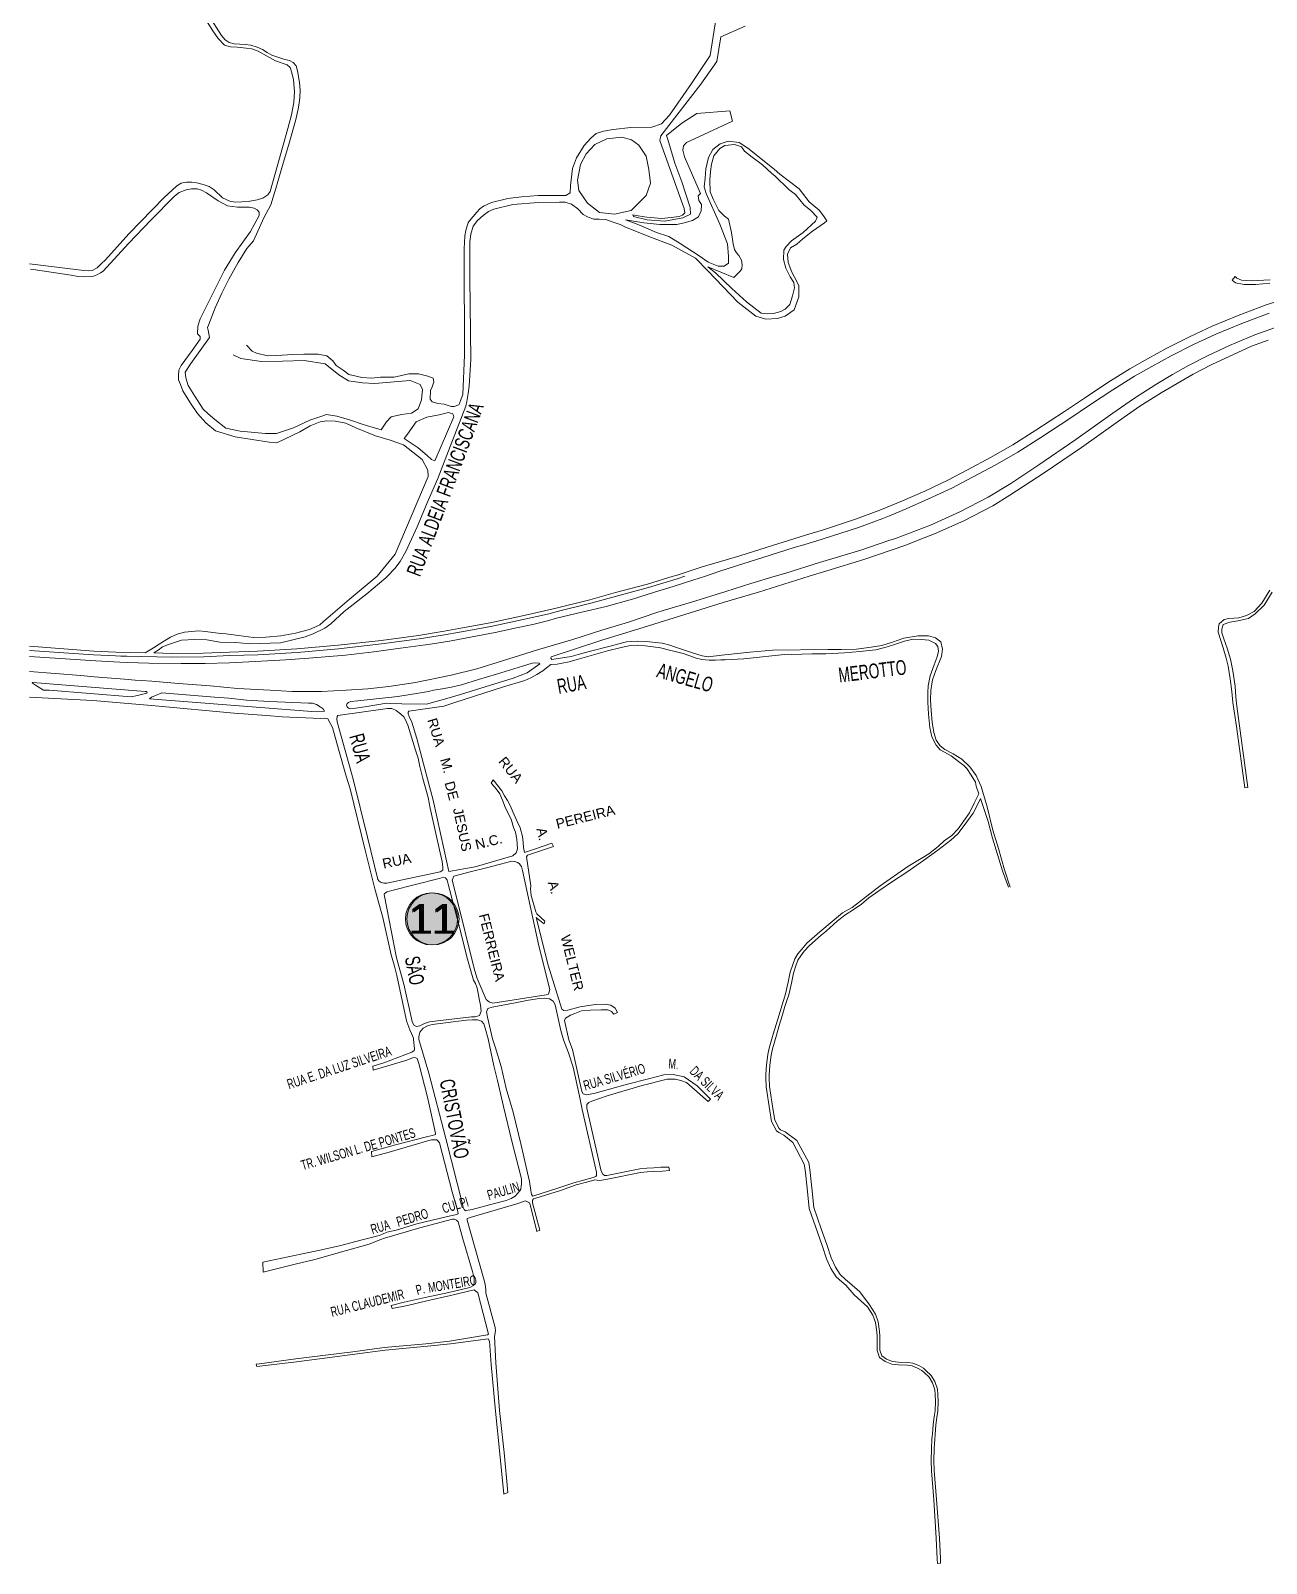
# Model space of a CAD drawing. Header units: millimetres. Extents: x 617885 to 663705, y 7172943 to 7234736.
# Drawn here: x 653001 to 654254, y 7183800 to 7185353 of the extents above; entities that cross this region are included whole.
import ezdxf
from ezdxf.enums import TextEntityAlignment as Align

# ---------------------------------------------------------------- set-up
doc = ezdxf.new("R2010")
doc.units = ezdxf.units.MM
doc.layers.add('Equipamentos Públicos', color=171, linetype='Continuous')
doc.layers.add('TOP_VIAS 10.000', color=7, linetype='Continuous', lineweight=9)
doc.layers.add('VIAS', color=7, linetype='Continuous', lineweight=5)
doc.styles.add('LDUP', font='LDUP.SHX')
doc.styles.get("Standard").update_dxf_attribs({"font": 'arial.ttf'})

msp = doc.modelspace()

# ---------------------------------------------------------------- hatches: boundary and pattern name
at = {"layer": 'Equipamentos Públicos', "true_color": 0xffff99}
h = msp.add_hatch(color=51, dxfattribs=at)
edge = h.paths.add_edge_path()
edge.add_arc((653407.4, 7184452.7), 26.4, 0, 360)
h = msp.add_hatch(color=51, dxfattribs=at)
edge = h.paths.add_edge_path()
edge.add_arc((653408.9, 7184452.7), 26.4, 0, 360)

# ---------------------------------------------------------------- linework, layer by layer
at = {"layer": 'Equipamentos Públicos', "color": 7, "lineweight": 5}
for centre in [(653407.4, 7184452.7), (653408.9, 7184452.7)]:
    msp.add_circle(centre, 26.4, dxfattribs=at)
at = {"layer": 'VIAS', "color": 253}
for points in [[(653435.2, 7184973.7), (653435.7, 7184975.1), (653437.3, 7184979.7), (653439.1, 7184984.2), (653440.7, 7185024.1), (653440.4, 7185127.1), (653440.4, 7185132.2), (653441, 7185138.3), (653441.2, 7185144.8), (653442.2, 7185150.5), (653443.5, 7185155.1), (653444.6, 7185158), (653445.6, 7185159.9), (653446, 7185160.1), (653453.4, 7185169.1), (653456.5, 7185172.2), (653460.1, 7185174.9), (653468.1, 7185178.8), (653484.8, 7185182.7), (653498.7, 7185184.6), (653515.4, 7185185.8), (653530.4, 7185185.8), (653538.3, 7185185.9), (653543.5, 7185186), (653547.8, 7185188.4), (653548.3, 7185196.1), (653550.3, 7185213.3), (653554.4, 7185224.1), (653562.1, 7185236.4), (653568.9, 7185243.9), (653574.4, 7185248.6), (653581.6, 7185251.1), (653591.6, 7185252.8), (653609.4, 7185254.8), (653630.7, 7185255.1), (653640.6, 7185258.6), (653648.5, 7185267.2), (653670.9, 7185299.3), (653689.9, 7185327.6), (653697, 7185372.5)], [(653183.6, 7185364.9), (653194.4, 7185347.9), (653198.2, 7185343.6), (653202.3, 7185340.8), (653207.3, 7185339.5), (653213.1, 7185339.1), (653218.4, 7185338.7), (653224.3, 7185338.2), (653230.8, 7185336.3), (653236.2, 7185333.8), (653240.9, 7185330.9), (653245.7, 7185328.2), (653258.7, 7185323.7), (653263.4, 7185322.5), (653267.2, 7185320.5), (653270.3, 7185317.2), (653271.7, 7185312.1), (653273.6, 7185300.3), (653274.2, 7185292.6), (653274, 7185284.7), (653273.3, 7185279.7), (653272.1, 7185273.3), (653269.5, 7185261.4), (653263, 7185239), (653256.4, 7185216.3), (653250.8, 7185197.7), (653250.6, 7185196.2), (653244.6, 7185176.5), (653237.5, 7185163.3), (653226.9, 7185139.9), (653222.6, 7185134.7), (653220.1, 7185132.2), (653211.3, 7185118), (653201.8, 7185101), (653194.9, 7185087), (653188.2, 7185072.1), (653181.5, 7185054.5), (653180.5, 7185051.9), (653181.1, 7185049.5), (653182.4, 7185041.8), (653163.4, 7185015.7), (653157.8, 7185006.9), (653158.3, 7185001), (653160.6, 7184993.4), (653167.5, 7184982.6), (653176.1, 7184969.4), (653180.9, 7184964.5), (653187.7, 7184959), (653198.9, 7184950.2), (653213.5, 7184947), (653239, 7184944.6), (653250.4, 7184944.8), (653267.4, 7184950.4), (653284, 7184958), (653294.1, 7184961.7), (653301, 7184963.9), (653311.5, 7184962.3), (653324.2, 7184958.6), (653338.1, 7184953.8), (653353.9, 7184949.1), (653356.3, 7184948.2), (653361.8, 7184956.4), (653366.6, 7184961.4), (653377.1, 7184964), (653387, 7184965.3), (653393.8, 7184969.6), (653397.4, 7184978.7), (653398.2, 7184989.2), (653395.9, 7184994.3), (653385.7, 7184998.4), (653373.7, 7184997.4), (653349.9, 7184995.3), (653337.6, 7184996.1), (653323.1, 7184998.1), (653313.4, 7185004), (653299.5, 7185015.2), (653278.2, 7185018.7), (653256.3, 7185017.9), (653235.1, 7185017.7), (653214.2, 7185020.7), (653206.5, 7185024.5)], [(653537, 7185179), (653542.8, 7185179), (653549.3, 7185177.2), (653555.6, 7185172.3), (653561.1, 7185166.6), (653566.3, 7185163.9), (653571.9, 7185161.7), (653577.5, 7185161.7), (653584.2, 7185161.4), (653589.4, 7185159.6), (653598.7, 7185156.5), (653603.5, 7185154.1), (653627.8, 7185144.2), (653651.1, 7185135.4), (653675.1, 7185122.2), (653687.7, 7185109), (653718, 7185077.9), (653736.1, 7185063.7), (653746.3, 7185060.4), (653758, 7185061.2), (653765.9, 7185063.7), (653775.1, 7185070), (653779.6, 7185083), (653779.6, 7185094.2), (653777.4, 7185099.5), (653772.6, 7185108.1), (653768.9, 7185118), (653768.4, 7185126.5), (653771.2, 7185132.9), (653777.8, 7185136.4), (653783.7, 7185142), (653793.6, 7185149.8), (653805.8, 7185158.3), (653808, 7185160.2), (653804.7, 7185165.1), (653800.4, 7185171), (653790.2, 7185179.5), (653780, 7185192.5), (653760.3, 7185207.3), (653754.6, 7185212.6), (653728, 7185233.9), (653719.3, 7185239.6), (653708.2, 7185240.9), (653700.1, 7185238.2), (653692.6, 7185232.5), (653688.3, 7185224.4), (653685.6, 7185212.7), (653684.7, 7185203.5), (653683.7, 7185194.6), (653685.8, 7185188), (653699.6, 7185156.7), (653707.3, 7185137), (653708.6, 7185124), (653708.6, 7185117.4), (653704, 7185114.3), (653697.9, 7185114.3), (653687.8, 7185118.2), (653678.7, 7185124.7), (653659.5, 7185137.2), (653648.1, 7185144.2), (653635.5, 7185148.4), (653617.4, 7185156.2), (653604.1, 7185161.2), (653622.5, 7185158), (653639, 7185156.4), (653654.9, 7185156.4), (653656, 7185156.4), (653663.5, 7185158), (653671.9, 7185160.6), (653678, 7185164.2), (653680.7, 7185170.2), (653681.1, 7185176.7), (653678.4, 7185180.7), (653677.8, 7185185.5), (653679.9, 7185188), (653663.8, 7185224.9), (653662, 7185231.8), (653662.9, 7185236.3), (653665.7, 7185239.7), (653674, 7185243.2), (653712.5, 7185261.3), (653709.9, 7185271.5), (653676.3, 7185269.1), (653661.3, 7185259.1), (653645.6, 7185246.7), (653646.7, 7185243.6), (653648, 7185239.1), (653654.2, 7185218.5), (653661.1, 7185199.6), (653669.6, 7185173.8), (653669.9, 7185166.9), (653662.2, 7185163.3), (653643.8, 7185159.7), (653626.1, 7185161.1), (653612, 7185164.5), (653611.3, 7185166.2), (653616.9, 7185165.1), (653625.6, 7185163.9), (653640.4, 7185162.5), (653650.4, 7185163.4), (653658.3, 7185164.7), (653661.7, 7185166), (653664.3, 7185168.4), (653663.4, 7185172.6), (653660.9, 7185180.2), (653640.7, 7185235.7), (653638.9, 7185241.6), (653639.8, 7185246.3), (653680.5, 7185298.7), (653696.6, 7185321.7), (653700.8, 7185346.8), (653725.3, 7185357.6)], [(653555.4, 7185201.5), (653558.4, 7185217.1), (653564.2, 7185228.1), (653572.8, 7185237.6), (653585.2, 7185243.4), (653600.3, 7185244.8), (653610.1, 7185242.4), (653617.7, 7185236.8), (653625.1, 7185225.7), (653627.7, 7185212.1), (653629.3, 7185198.3), (653624.9, 7185186), (653609.7, 7185170.8), (653593, 7185166.8), (653577.8, 7185168.6), (653565.6, 7185178), (653556.6, 7185190.8), (653555.4, 7185201.5)], [(653001, 7185111.2), (653003.5, 7185110.8), (653042.3, 7185105.1), (653049.2, 7185103.9), (653055.7, 7185103.5), (653062.5, 7185103.6), (653064.9, 7185104.1), (653068, 7185105.5), (653071.9, 7185107.5), (653074.5, 7185109.3), (653100.3, 7185137.3), (653122.8, 7185161), (653146.9, 7185185.1), (653151.7, 7185189), (653158.7, 7185191.7), (653164.2, 7185192.7), (653169.7, 7185192.5), (653174.4, 7185191.3), (653179.4, 7185188.5), (653191.2, 7185180.3), (653200.6, 7185175.4), (653210.6, 7185173.9), (653217.8, 7185174), (653222.6, 7185173.9), (653227.8, 7185173.1), (653230.7, 7185171.3), (653232.7, 7185168.9), (653232.7, 7185165.7), (653223.8, 7185149.4), (653208.5, 7185127.7), (653197.5, 7185110.1), (653172.9, 7185060.8), (653170.4, 7185053.3), (653170.3, 7185045.8), (653173, 7185043.1), (653173, 7185040.4), (653164.8, 7185028.7), (653153.8, 7185013.5), (653151.4, 7185008.9), (653150.9, 7185003.9), (653151, 7184999), (653153, 7184994.4), (653155.4, 7184988), (653163.1, 7184975.5), (653170.2, 7184964.9), (653178.5, 7184955.5), (653188.4, 7184947.2), (653208.3, 7184941.4), (653242.9, 7184935.9), (653250.7, 7184935.1), (653273.9, 7184946.2), (653284.4, 7184952.4), (653294.7, 7184956.3), (653301.2, 7184957.6), (653309.8, 7184957.3), (653320.4, 7184955), (653330.6, 7184950.4), (653350.5, 7184942.3), (653365.6, 7184938), (653379.1, 7184933.2), (653397.8, 7184918.2), (653403.7, 7184907.4), (653404.1, 7184901.1), (653370.4, 7184822.3), (653352.3, 7184800), (653324.1, 7184776.3), (653297.9, 7184754.1), (653294.2, 7184750.9), (653289.2, 7184748.5), (653283.7, 7184746.1), (653269.7, 7184742.4), (653254.5, 7184739.7), (653239.4, 7184738.2), (653226.9, 7184737.8), (653211.6, 7184740.1), (653199, 7184741.5), (653193.7, 7184742), (653185.7, 7184743.1), (653178.3, 7184744), (653171.3, 7184744.5), (653164.6, 7184744), (653157.1, 7184743.3), (653149.5, 7184741.2), (653142.7, 7184738.3), (653136.6, 7184734.5), (653131.5, 7184731.1), (653125.5, 7184727.6), (653122.1, 7184725.4), (653117.2, 7184722.3), (653087.3, 7184722.9), (653065.2, 7184724.1), (653000, 7184729)], [(653356.3, 7184735), (653312.7, 7184730.1), (653270.9, 7184726.5), (653231, 7184724.1), (653202.8, 7184723.2), (653176.1, 7184721.9), (653144.3, 7184721.8), (653126.1, 7184722.2), (653130.4, 7184725.1), (653134.6, 7184728.3), (653140.9, 7184730.7), (653153.9, 7184735.3), (653167.1, 7184736), (653179.5, 7184735.7), (653192.7, 7184733.3), (653209.1, 7184732.9), (653223.1, 7184731.4), (653254.2, 7184732.6), (653279.3, 7184738.5), (653287.6, 7184741.7), (653299.2, 7184747.5), (653305.4, 7184751.8), (653319, 7184764.3), (653341.8, 7184782), (653361.2, 7184798.3), (653362.8, 7184800), (653370.1, 7184807.8), (653375.7, 7184814.9), (653381.3, 7184825), (653392.9, 7184850), (653404, 7184876.8), (653413.7, 7184899.2), (653426.2, 7184931.5), (653442.2, 7184972.3), (653443.3, 7184977.1), (653444.7, 7184985.3), (653445.6, 7184992.6), (653447.1, 7185020.1), (653446.1, 7185102), (653446.1, 7185128), (653446.4, 7185139.1), (653447.3, 7185146.5), (653449.6, 7185154.6), (653453.9, 7185160.4), (653459.6, 7185165.6), (653465.1, 7185169.5), (653470.6, 7185172.1), (653489.8, 7185176.6), (653515.8, 7185178.8), (653537, 7185179)], [(654257.5, 7185100.5), (654238.7, 7185099.2), (654228.4, 7185099.9), (654223.7, 7185102.1), (654222.1, 7185103.6), (654218.8, 7185099.9), (654222.2, 7185097.3), (654231.1, 7185095.7), (654243.1, 7185095.5), (654257.3, 7185096.9)], [(654272, 7185080.7), (654253.4, 7185074.9), (654225.2, 7185064.3), (654198.7, 7185053.3), (654175.8, 7185042.6), (654152.7, 7185031.2), (654133, 7185020.2), (654115.2, 7185010.1), (654092.8, 7184996.2), (654069.2, 7184980.5), (654049.1, 7184967), (654019.9, 7184947.9), (653996.7, 7184933.3), (653974.1, 7184920.2), (653951.4, 7184908.1), (653930.7, 7184897.3), (653907.5, 7184886.3), (653884.8, 7184876.5), (653861.9, 7184866.9), (653837.1, 7184857.7), (653805.9, 7184847.5), (653786.5, 7184841.6), (653753, 7184831.2), (653720, 7184820.7), (653680.8, 7184809.1), (653655.3, 7184800.9), (653652.3, 7184800), (653626.5, 7184792), (653593.9, 7184783.4), (653567.9, 7184776.2), (653533.9, 7184767.7), (653502.7, 7184760.5), (653466.7, 7184752.7), (653435.1, 7184747), (653420.1, 7184744.2), (653394.3, 7184740.1), (653356.3, 7184735)], [(653220, 7185034), (653225.7, 7185028.2), (653230.1, 7185025.9), (653241.3, 7185023.4), (653250.6, 7185023.7), (653266.9, 7185024.6), (653278, 7185025.1), (653292.5, 7185025.2), (653301.2, 7185023.3), (653307.3, 7185018.2), (653310.9, 7185013.5), (653318, 7185008.7), (653323.6, 7185004.6), (653331.1, 7185002.7), (653336.8, 7185001.3), (653346.6, 7185000.6), (653355.6, 7185001.9), (653369.7, 7185001.9), (653384.5, 7185005.1), (653394.3, 7185005.1), (653403.6, 7185002.6), (653409.1, 7185000.8), (653409.8, 7184997.1), (653407.9, 7184992.1), (653406.3, 7184988.3), (653405.9, 7184979.4), (653407.9, 7184976.8), (653413.7, 7184975), (653420.2, 7184974.3), (653424.3, 7184972.9), (653427.5, 7184972.1), (653430.4, 7184971.9), (653435.2, 7184973.7), (653435.7, 7184975.1)], [(653410.9, 7184916.8), (653407.4, 7184918.3), (653403, 7184922.2), (653393.8, 7184930.1), (653379.7, 7184939.5), (653383.2, 7184944.1), (653391.9, 7184956.4), (653402.7, 7184961.1), (653415, 7184963.4), (653424.7, 7184965.9), (653426.8, 7184965.3), (653428.8, 7184964.9), (653429.6, 7184963), (653430, 7184961.4), (653410.9, 7184916.8)], [(653461.5, 7184083.9), (653460.5, 7184087.6), (653443.4, 7184147.4), (653443.6, 7184149), (653446.5, 7184150.1), (653493.9, 7184164), (653502.6, 7184166.9), (653506.7, 7184165.1), (653507.5, 7184162.8), (653510.2, 7184152.6), (653514.2, 7184136.1), (653517.1, 7184137.2), (653509.9, 7184165), (653509.8, 7184167.8), (653510.8, 7184169.2), (653513.2, 7184169.8), (653538.1, 7184177.6), (653553.9, 7184183.3), (653567.3, 7184186.7), (653573, 7184188.3), (653575.4, 7184188.1), (653577.9, 7184187.7), (653584.1, 7184188.6), (653585.8, 7184189.1), (653619.1, 7184195.8), (653626, 7184196.4), (653632.7, 7184196.6), (653641.7, 7184197), (653648.7, 7184197.9), (653647.8, 7184201.3), (653640, 7184201), (653632.7, 7184200.4), (653625.8, 7184200.2), (653618.5, 7184199.5), (653585, 7184192.8), (653582.9, 7184192.8), (653581.2, 7184194), (653579.5, 7184197.1), (653564.9, 7184260.9), (653564.9, 7184264.6), (653566.9, 7184266.7), (653569.9, 7184268.1), (653585.6, 7184273.5), (653620.9, 7184284), (653646.1, 7184290.2), (653654.4, 7184290.2), (653660, 7184289.1), (653665.8, 7184287), (653687.7, 7184267.7), (653690.2, 7184270), (653676.6, 7184283.5), (653663.6, 7184292.7), (653652.3, 7184295.1), (653642.8, 7184294.8), (653627.3, 7184290.7), (653606.2, 7184285.1), (653573.3, 7184276.1), (653565, 7184274.6), (653561, 7184275.3), (653559.8, 7184277.9), (653550.4, 7184320.4), (653546.5, 7184330.3), (653542.2, 7184349.9), (653543.3, 7184352.1), (653548.4, 7184355.1), (653552.6, 7184357), (653559.3, 7184359.4), (653568.4, 7184360.1), (653579.2, 7184360.7), (653586.1, 7184360.7), (653589.9, 7184358.9), (653592.3, 7184356.1), (653596, 7184357.8), (653593.7, 7184362.4), (653589.2, 7184365.3), (653583.3, 7184366.3), (653573.3, 7184365.9), (653558.1, 7184363.6), (653545.7, 7184360.2), (653541.6, 7184360), (653539.4, 7184361.3), (653525.6, 7184405.8), (653513.5, 7184454.1), (653514.6, 7184453.3), (653521.5, 7184447.7), (653522.4, 7184450.3), (653514.2, 7184457.9), (653513.1, 7184459.8), (653508.5, 7184476.6), (653507.9, 7184483.2), (653508, 7184486.4), (653503.6, 7184515.6), (653504.7, 7184517.2), (653531.2, 7184526.1), (653529.2, 7184529.5), (653512.9, 7184523.6), (653501.6, 7184520.1), (653500.8, 7184525.1), (653500.2, 7184530.3), (653499.5, 7184536.3), (653497.4, 7184545), (653494.2, 7184551.3), (653489.8, 7184561.4), (653487.4, 7184567.1), (653484.5, 7184572.6), (653481.5, 7184577.3), (653478.8, 7184582.6), (653470, 7184593.5), (653467.9, 7184590.3), (653468.4, 7184589.6), (653473.1, 7184584.5), (653476.6, 7184579.6), (653479.3, 7184573.1), (653482, 7184566), (653485.2, 7184559.4), (653488, 7184553.7), (653490.5, 7184545.5), (653492.5, 7184540.7), (653493.8, 7184533.5), (653494.3, 7184528.8), (653494.4, 7184523.9), (653493.2, 7184519.7), (653489.9, 7184516.8), (653451.6, 7184505.6), (653424.8, 7184500.9), (653420.2, 7184522.5), (653409, 7184573.2), (653399.4, 7184610), (653392.4, 7184635.7), (653387.5, 7184652), (653384.8, 7184657.9), (653383.7, 7184660.4), (653383.6, 7184662.2), (653384.4, 7184663.1), (653419.8, 7184668.3), (653431, 7184671.9), (653479.5, 7184687.5), (653501.9, 7184694.4), (653508, 7184697.2), (653514.2, 7184700.3), (653520.3, 7184704.1), (653523.8, 7184707), (653528.2, 7184710.5), (653534.6, 7184711), (653539.7, 7184711.8), (653546.9, 7184713.4), (653555.2, 7184715.5), (653566.8, 7184719.1), (653585.9, 7184724.3), (653599.8, 7184727.8), (653609.1, 7184729.7), (653616.3, 7184730.2), (653623.9, 7184729.5), (653632.1, 7184728.5), (653639.4, 7184727.5), (653648.8, 7184725.2), (653655.7, 7184723.3), (653662.6, 7184721.6), (653669.3, 7184719.4), (653675.6, 7184717), (653681.5, 7184715.5), (653688.7, 7184714.9), (653695.3, 7184714.9), (653700.6, 7184715.2), (653705.1, 7184715.2), (653723.9, 7184716.4), (653768.4, 7184721.1), (653772.4, 7184720.8), (653793.3, 7184721.2), (653807.2, 7184721.4), (653826, 7184722.5), (653841.7, 7184723.7), (653857.7, 7184725.4), (653869.4, 7184728.5), (653877.8, 7184731.3), (653887, 7184734.1), (653895.6, 7184736.2), (653904.2, 7184736), (653911.5, 7184735.3), (653918.3, 7184731.8), (653920.5, 7184728.7), (653921.2, 7184724.1), (653919.9, 7184718.2), (653917, 7184710.3), (653912.9, 7184699.2), (653910.7, 7184688.8), (653910.5, 7184682.2), (653910.6, 7184672.5), (653911.3, 7184660.2), (653912.5, 7184646.6), (653914.7, 7184637.3), (653919, 7184628.8), (653923.1, 7184624.1), (653927.5, 7184621.6), (653934, 7184618), (653941.5, 7184612.2), (653946.9, 7184608.1), (653950, 7184605.1), (653954.5, 7184598.5), (653958.7, 7184591.2), (653959.6, 7184587.2), (653962.2, 7184579.6), (653957.6, 7184570), (653952.7, 7184560.2), (653941.3, 7184543.9), (653934.9, 7184537.1), (653927.2, 7184531.7), (653920.8, 7184526.1), (653911.4, 7184518.7), (653905.3, 7184514.8), (653890.3, 7184505.8), (653862.1, 7184486.1), (653833.7, 7184464.4), (653824, 7184458.9), (653801.1, 7184439.6), (653787.9, 7184428.3), (653782.6, 7184422.1), (653778.8, 7184417.3), (653775.7, 7184412.4), (653773.5, 7184406.5), (653770.9, 7184398.6), (653768.8, 7184388.5), (653766.1, 7184376.8), (653764.4, 7184371.1), (653762.4, 7184364.8), (653759.7, 7184355.6), (653756.6, 7184345.8), (653753.6, 7184336), (653749.6, 7184321.7), (653748.4, 7184315.2), (653746.8, 7184304.9), (653746.2, 7184294.6), (653746.3, 7184291.7), (653746.7, 7184282.5), (653750.3, 7184258.2), (653752.1, 7184247.5), (653757, 7184237.9), (653759.5, 7184236.1), (653764.4, 7184233.7), (653773.7, 7184226.1), (653785.3, 7184204.2), (653786.2, 7184198.3), (653788.2, 7184179.8), (653790.3, 7184159.4), (653803.4, 7184121.8), (653807.9, 7184108.3), (653812.3, 7184098.3), (653817.5, 7184090.1), (653823.3, 7184084.9), (653827.4, 7184081.4), (653835.9, 7184071.9), (653849.4, 7184059.7), (653854.8, 7184051.1), (653857.4, 7184043.7), (653858.7, 7184034.3), (653859, 7184030), (653859.1, 7184023), (653859.1, 7184015.4), (653861.4, 7184008.2), (653867.3, 7184004.1), (653874.1, 7184001.6), (653880.6, 7184000.7), (653889.9, 7184000.6), (653894.6, 7183999.9), (653900.1, 7183997.5), (653904.4, 7183995), (653906.9, 7183993.2), (653911.7, 7183988.4), (653915.1, 7183982.7), (653917.5, 7183975.6), (653918, 7183970.6), (653918.1, 7183963.7), (653918, 7183954.3), (653916.8, 7183948), (653915.8, 7183940.3), (653915.1, 7183930.4), (653914.7, 7183925.8), (653914.2, 7183915.7), (653913.8, 7183903.9), (653914.3, 7183893.4), (653916.5, 7183864), (653919.1, 7183825.1), (653920, 7183804.3), (653920.2, 7183799.6), (653923.4, 7183799.7), (653923.3, 7183804.6), (653922.2, 7183825.1), (653919.4, 7183864.3), (653917, 7183893.6), (653916.6, 7183903.9), (653917, 7183915.6), (653917.5, 7183925.6), (653917.8, 7183930.2), (653918.5, 7183940), (653919.5, 7183947.6), (653920.7, 7183954), (653920.9, 7183963.7), (653920.7, 7183970.7), (653920.2, 7183976.2), (653917.6, 7183983.9), (653913.9, 7183990.1), (653908.6, 7183995.2), (653906, 7183997.3), (653901.4, 7184000), (653895.3, 7184002.6), (653890.1, 7184003.3), (653880.8, 7184003.5), (653874.8, 7184004.3), (653868.6, 7184006.6), (653863.7, 7184010), (653861.8, 7184015.8), (653861.8, 7184023), (653861.7, 7184030.1), (653861.5, 7184034.6), (653860.1, 7184044.3), (653857.3, 7184052.3), (653851.5, 7184061.5), (653841.4, 7184074.7), (653831.2, 7184083.9), (653827, 7184087.3), (653821.6, 7184092.2), (653816.8, 7184099.8), (653812.6, 7184109.4), (653808.2, 7184122.8), (653802.5, 7184138.7), (653794.9, 7184160.4), (653792.8, 7184180.2), (653790.8, 7184198.9), (653789.7, 7184205.7), (653777.8, 7184228.3), (653765.9, 7184236.8), (653761.3, 7184239.1), (653759.7, 7184240.2), (653755.4, 7184248.6), (653753.7, 7184258.7), (653750.1, 7184282.9), (653749.8, 7184291.8), (653749.7, 7184294.5), (653750.3, 7184304.5), (653751.8, 7184314.6), (653753, 7184320.9), (653757, 7184335), (653759.9, 7184344.8), (653763, 7184354.6), (653765.7, 7184363.8), (653767.7, 7184370.1), (653769.5, 7184375.9), (653772.2, 7184387.7), (653774.2, 7184397.7), (653776.7, 7184405.3), (653778.8, 7184410.8), (653781.6, 7184415.3), (653785.3, 7184419.9), (653790.4, 7184425.9), (653802.5, 7184436.4), (653807.3, 7184440.4), (653818.7, 7184450.6), (653826.3, 7184456.4), (653834.9, 7184462), (653843.2, 7184467.8), (653850.8, 7184474.2), (653860.7, 7184481.1), (653874.7, 7184490.6), (653889.1, 7184500.1), (653906.1, 7184511.8), (653920.7, 7184522.4), (653933.9, 7184532.5), (653940.8, 7184538.8), (653947.2, 7184547.5), (653956.3, 7184560), (653962.2, 7184571.1), (653963.8, 7184574.9), (653971.8, 7184551.3), (653976.1, 7184534.7), (653981.1, 7184517.9), (653986.3, 7184501.3), (653992.3, 7184485)], [(653003.1, 7184691.5), (653006, 7184689.7), (653011.5, 7184686.1), (653014, 7184684.7), (653019.7, 7184684.4), (653103.1, 7184677.9), (653109.4, 7184679.1), (653116.2, 7184680.9), (653119, 7184681.6), (653119.3, 7184682.4), (653118.3, 7184683.3), (653117.3, 7184683.3), (653003.2, 7184692.4), (653002.8, 7184692.2), (653002.6, 7184691.9), (653002.9, 7184691.6), (653003.1, 7184691.5)], [(653000, 7184677.6), (653064, 7184674.1), (653084, 7184672.3), (653127.4, 7184668.8), (653207.2, 7184661.3), (653240, 7184658.8), (653255.9, 7184657.4), (653295.2, 7184655.9), (653299, 7184656), (653302.4, 7184655.6), (653307.1, 7184646.8), (653313.2, 7184624.7), (653321, 7184597.5), (653325, 7184584.5), (653340.2, 7184522.4), (653350, 7184483.2), (653358, 7184454), (653366.6, 7184416.3), (653369.8, 7184404.9), (653372.1, 7184395.5), (653381.7, 7184351), (653382.4, 7184348.4), (653385.4, 7184340.4), (653387.1, 7184336.6), (653389, 7184331.8), (653389.3, 7184330.5), (653390.3, 7184321.1), (653390.3, 7184320.1), (653389.9, 7184319.2), (653387.5, 7184317.8), (653359.2, 7184306.8), (653347.8, 7184303.4), (653348.2, 7184299.5), (653381.5, 7184309.3), (653387.4, 7184311.6), (653388.9, 7184312.2), (653391.4, 7184312.1), (653392.8, 7184311.4), (653394.6, 7184306.3), (653403.3, 7184272.2), (653410.8, 7184238.5), (653410.9, 7184238.1), (653411.6, 7184235.5), (653411.3, 7184234.4), (653410.5, 7184233.8), (653409.4, 7184233.6), (653400.8, 7184231.4), (653370.8, 7184223.6), (653346.7, 7184217), (653346.8, 7184211.7), (653364.4, 7184216.4), (653404.6, 7184228.3), (653407.3, 7184228.8), (653409.6, 7184229), (653412.7, 7184228.7), (653414.2, 7184227.5), (653415.6, 7184225.8), (653428.4, 7184176.3), (653434, 7184156.2), (653434.1, 7184155.7), (653434.3, 7184153.8), (653431.5, 7184152.7), (653423.5, 7184151.3), (653392.6, 7184143.6), (653371.6, 7184137.2), (653362, 7184135.1), (653357.6, 7184133.3), (653354.5, 7184132), (653329.5, 7184125.5), (653315.5, 7184121.6), (653296, 7184117.2), (653275, 7184113), (653236.5, 7184104.8), (653236.8, 7184094.6), (653269.2, 7184102.9), (653289.1, 7184107.5), (653321.3, 7184116.6), (653344.1, 7184123.1), (653354.9, 7184127.4), (653359.7, 7184129.1), (653395.7, 7184139.6), (653428.6, 7184148.3), (653430.3, 7184148.4), (653432.6, 7184147.5), (653434.3, 7184145.7)], [(653434.3, 7184145.7), (653439, 7184128.6), (653449, 7184095.4), (653450.7, 7184088.5), (653450.7, 7184087), (653450.8, 7184083.9), (653450, 7184081.3), (653446.1, 7184079.1), (653424.9, 7184074.1), (653401, 7184069.2), (653379.7, 7184064.2), (653366.5, 7184061), (653367.6, 7184057.8), (653383, 7184061.1), (653402.5, 7184065.6), (653426.8, 7184071), (653450.5, 7184076.9), (653454.3, 7184073.7), (653465, 7184031.9), (653464, 7184031.1), (653425.7, 7184024.7), (653401.6, 7184022.2), (653359.4, 7184018.5), (653327.8, 7184014.1), (653299.9, 7184010.6), (653269.8, 7184006.9), (653233, 7184001.9), (653229.7, 7184001.6), (653230.5, 7183999), (653233.3, 7183999.3), (653270.4, 7184004), (653301.7, 7184007.9), (653329.6, 7184011.5), (653360.5, 7184015.8), (653403.4, 7184019.6), (653426.7, 7184022.1), (653464.9, 7184027.1), (653466.1, 7184024.8), (653467.9, 7184001.1), (653472.4, 7183953.9), (653476.8, 7183910.6), (653480.7, 7183869.9), (653484.8, 7183871.3), (653481.2, 7183911.9), (653476.4, 7183954.5), (653472.6, 7184002.9), (653471.1, 7184029.4), (653472.3, 7184035.4), (653472, 7184038.6), (653462.5, 7184073.6), (653462.3, 7184076.6), (653462.1, 7184080.3), (653461.5, 7184083.9)], [(653275, 7184113), (653236.5, 7184104.8)]]:
    msp.add_lwpolyline(points, dxfattribs=at)
at = {"layer": 'VIAS', "color": 253, "flags": 128}
for points in [[(653175.3, 7185369.4), (653185.6, 7185352.6), (653191.1, 7185344.8), (653197.7, 7185338.1), (653203.6, 7185336.6), (653210.4, 7185336), (653219.6, 7185335.3), (653225.2, 7185334.5), (653231.7, 7185332.2), (653240.3, 7185327.4), (653249.2, 7185322.4), (653261.2, 7185318.3), (653264.1, 7185315.7), (653265.8, 7185310.3), (653267.5, 7185303.2), (653268.6, 7185291.2), (653267.8, 7185280.2), (653265.6, 7185267.6), (653261.6, 7185253.8), (653243.7, 7185190), (653241.4, 7185186.5), (653236.5, 7185183.2), (653230.8, 7185181.6), (653221.6, 7185179.6), (653208.6, 7185179.2), (653202.9, 7185180.2), (653195.5, 7185183.5), (653187, 7185191.5), (653182.1, 7185195.1), (653176.1, 7185196.9), (653169.5, 7185198.6), (653164.6, 7185199.4), (653159.2, 7185199.5), (653153.8, 7185198.2), (653149.2, 7185195.6), (653144.6, 7185191.4), (653136.3, 7185183.8), (653100.6, 7185147.1), (653077.1, 7185120.8), (653072.6, 7185116.5), (653068.5, 7185112.6), (653063.3, 7185109.9), (653059.3, 7185109.4), (653055, 7185110), (653008.5, 7185115.7), (653000, 7185116.7)], [(653000, 7184718.6), (653067, 7184714.1), (653091.6, 7184712.9), (653099.3, 7184712.5), (653121, 7184711.8), (653153.7, 7184711.5), (653177.9, 7184711.7), (653202.5, 7184712.4), (653222.3, 7184713.1), (653247.6, 7184714.5), (653259.7, 7184715.2), (653283, 7184716.8), (653320.3, 7184720.1), (653349.1, 7184723.3), (653376, 7184727), (653406.3, 7184731.3), (653425.6, 7184734.3), (653448.5, 7184738.6), (653472, 7184743.1), (653493.4, 7184747.7), (653510.1, 7184751.2), (653526.2, 7184755.3), (653532.7, 7184757), (653561.1, 7184763.8), (653584.5, 7184769.4), (653611.2, 7184776.9), (653633.5, 7184783.9), (653652.5, 7184789.5), (653672.3, 7184796), (653685, 7184800), (653698.6, 7184804.7), (653716.7, 7184810.7), (653743.1, 7184819), (653774.9, 7184829.1), (653774.9, 7184829.1), (653784.7, 7184831.9), (653803.4, 7184837.7), (653840.2, 7184849.3), (653864.9, 7184858.5), (653871.5, 7184861.2), (653888.5, 7184868.4), (653911.3, 7184878.3), (653934.9, 7184889.4), (653955.9, 7184900.4), (653978.7, 7184912.6), (654001.6, 7184925.8), (654025.1, 7184940.5), (654054.3, 7184959.7), (654074.5, 7184973.3), (654098, 7184988.8), (654120.1, 7185002.6), (654137.7, 7185012.6), (654157.1, 7185023.4), (654179.9, 7185034.7), (654202.5, 7185045.2), (654228.6, 7185056.1), (654256.4, 7185066.5)], [(654268.8, 7185054.1), (654241.9, 7185044.5), (654216.2, 7185033.7), (654193.9, 7185023.4), (654174.8, 7185013.6), (654158.5, 7185004.3), (654141.7, 7184994.3), (654120.1, 7184980.4), (654098, 7184965.2), (654060.5, 7184938.6), (654022.9, 7184913), (653994.6, 7184894.1), (653971.5, 7184880.1), (653942.8, 7184865.2), (653913.3, 7184851.9), (653884.7, 7184840.9), (653877.6, 7184838.4), (653871.1, 7184836.2), (653842.7, 7184826.4), (653800.6, 7184813.8), (653766.6, 7184803.2), (653755.8, 7184800), (653731.2, 7184792.6), (653705.8, 7184784.6), (653670.8, 7184773.7), (653642.1, 7184765.4), (653635.7, 7184763.4), (653607.2, 7184753.6), (653580.1, 7184745.3), (653550.5, 7184735.8), (653514.9, 7184725.4), (653479.2, 7184714.4), (653453.2, 7184706.2), (653427.2, 7184699.6), (653391.1, 7184692.2), (653364, 7184688.4), (653342.8, 7184686), (653320.9, 7184684.4), (653296, 7184683.2), (653266.2, 7184683.3), (653243.9, 7184684.4), (653210.8, 7184686.3), (653183, 7184688.9), (653150.8, 7184691.3), (653123.9, 7184693.7), (653113.5, 7184694.2), (653107, 7184694.8), (653096.3, 7184695.7), (653065.6, 7184698.2), (653052.1, 7184699.5), (653000, 7184703.6)], [(654255.3, 7185039.2), (654238.7, 7185033.3), (654198.2, 7185014.5), (654179.4, 7185004.9), (654146.9, 7184985.9), (654125.5, 7184972.2), (654103.6, 7184957.2), (654066.1, 7184930.5), (654028.4, 7184904.9), (653993.6, 7184882), (653976.3, 7184871.5), (653947.1, 7184856.3), (653917.1, 7184842.9), (653902.4, 7184837.2), (653888.1, 7184831.6), (653845.7, 7184817), (653808, 7184805.5), (653790.3, 7184800), (653738.8, 7184784), (653703, 7184773.3), (653669.5, 7184762.9), (653621.9, 7184748), (653579.9, 7184735.1), (653528.7, 7184718.4), (653528.5, 7184716.8), (653529.4, 7184715.6), (653548.8, 7184718.7), (653555.9, 7184720.6), (653567.2, 7184723.7), (653588.4, 7184729.1), (653596, 7184731.3), (653605.2, 7184733.5), (653615.8, 7184734.3), (653625.8, 7184734), (653634, 7184733), (653641.1, 7184732), (653648.9, 7184730), (653653.7, 7184728.6), (653672.1, 7184722.3), (653681.7, 7184719.2), (653687.8, 7184718.3), (653701.6, 7184720), (653730.2, 7184723.1), (653753.3, 7184725.2), (653809.1, 7184725.6), (653823.1, 7184725.9), (653838.2, 7184726.2), (653853.2, 7184728.2), (653863.8, 7184729.8), (653874.8, 7184733.1), (653886.3, 7184737.2), (653900.7, 7184739.6), (653911.1, 7184739.6), (653918.2, 7184737.5), (653923.7, 7184733.5), (653925.4, 7184726), (653924.2, 7184718.7), (653918.5, 7184704.6), (653915.2, 7184695), (653913.4, 7184684.2), (653913.2, 7184674.7), (653913.7, 7184663.7), (653914.8, 7184652), (653916.7, 7184641.7), (653919, 7184634), (653923, 7184628.2), (653927.6, 7184624.4), (653936.3, 7184620), (653945, 7184614.5), (653953.2, 7184606.7), (653959.4, 7184597.9), (653964.5, 7184587), (653970.7, 7184566.3), (653976.5, 7184542.8), (653982.1, 7184524), (653988.2, 7184502.4), (653994, 7184484.9)], [(653000, 7184724.8), (653064.9, 7184720.5), (653087.2, 7184719.3), (653092.6, 7184719.1), (653098.7, 7184718.9), (653144.2, 7184718.1), (653176.2, 7184718.3), (653202.9, 7184719.6), (653231.2, 7184720.5), (653271.1, 7184722.8), (653313, 7184726.5), (653356.7, 7184731.4), (653394.8, 7184736.5), (653420.7, 7184740.6), (653435.8, 7184743.4), (653467.4, 7184749.2), (653503.5, 7184756.9), (653524.8, 7184761.7), (653531.3, 7184763.4), (653534.8, 7184764.2), (653568.9, 7184772.7), (653594.8, 7184779.9), (653627.5, 7184788.5), (653656.4, 7184797.5), (653664.3, 7184800)], [(654259.6, 7184783.9), (654251.5, 7184770.7), (654242.3, 7184762), (654235.6, 7184757.1), (654224.7, 7184754.7), (654216.5, 7184753.5), (654209.8, 7184751.2), (654208.5, 7184746.5), (654208.5, 7184742.5), (654210.4, 7184736.6), (654213.8, 7184727), (654217.3, 7184715.8), (654219.7, 7184704.2), (654222.1, 7184688.6), (654222.8, 7184677.5), (654223.6, 7184668.4), (654234.8, 7184585.9), (654231.8, 7184585.6), (654223.3, 7184647.8), (654219.8, 7184672), (654218.6, 7184683.1), (654217.1, 7184695.9), (654215, 7184708.7), (654212.9, 7184717), (654209.9, 7184727.4), (654204.9, 7184743.2), (654205, 7184748.5), (654205.7, 7184751.8), (654210.8, 7184756.1), (654215.5, 7184757.2), (654225.8, 7184758), (654233.6, 7184760.2), (654241.4, 7184764.4), (654249, 7184772.8), (654257.1, 7184786)], [(653469.2, 7184331.2), (653464.3, 7184353.2), (653463.3, 7184358.4), (653464.6, 7184361.9), (653468.8, 7184363.3), (653490.5, 7184367.4), (653505.8, 7184370.3), (653516.7, 7184372.1), (653521.6, 7184372.5), (653527, 7184371.7), (653530.8, 7184369.3), (653532.7, 7184365.8), (653538.4, 7184339.8), (653541.1, 7184330.2), (653546.2, 7184317.1), (653551.1, 7184302.6), (653557.4, 7184273.2), (653560.1, 7184259.7), (653574.7, 7184196), (653574.5, 7184192.7), (653574.1, 7184191.8), (653571.3, 7184190.7), (653551.7, 7184185.4), (653536.5, 7184180.1), (653510.1, 7184171.9), (653508.6, 7184173.5), (653508.1, 7184177.6), (653506.6, 7184186.5), (653498.2, 7184223.4), (653490, 7184256.8), (653483.2, 7184280.7), (653477.9, 7184303), (653472.3, 7184322), (653469.3, 7184331.2)], [(653394.6, 7184330.4), (653394.4, 7184333.2), (653395.5, 7184338), (653398.8, 7184341.9), (653403.2, 7184344.4), (653408.2, 7184345.8), (653442.9, 7184350), (653448.9, 7184350.3), (653453.9, 7184350.4), (653458.2, 7184349.2), (653460.5, 7184346.3), (653461.9, 7184342.1), (653464.9, 7184331.1)], [(653389.3, 7184330.5), (653389.3, 7184330.5)], [(653394.6, 7184330.4), (653404.7, 7184296.3), (653421.8, 7184230.2), (653439.2, 7184162.3), (653439.4, 7184160.3), (653440.6, 7184158.1), (653441.9, 7184156.9), (653444.6, 7184157.4), (653448.6, 7184158.4), (653471.2, 7184164.4), (653483.1, 7184167.3), (653488.3, 7184169.4), (653492.3, 7184171.9), (653497, 7184177.3), (653497.8, 7184178.7), (653498.4, 7184182.2), (653498.6, 7184183.9), (653498.6, 7184186.1), (653498.5, 7184189.4), (653488.8, 7184227.4), (653480.4, 7184262.7), (653474.4, 7184288.9), (653470.7, 7184303.9), (653464.9, 7184331.1)]]:
    msp.add_lwpolyline(points, dxfattribs=at)
at = {"layer": 'VIAS', "color": 253}
for points in [[(653796.6, 7185159.8), (653784, 7185148.2), (653772.4, 7185140), (653767, 7185134.2), (653764.5, 7185130.4), (653764.1, 7185121), (653766.6, 7185112.1), (653771, 7185103.3), (653774.6, 7185097.8), (653775.2, 7185092.1), (653773.4, 7185084.1), (653770.7, 7185075.3), (653765.9, 7185070.8), (653761.5, 7185068.2), (653754, 7185066.1), (653747.5, 7185065.8), (653741.7, 7185066.7), (653726.8, 7185078.1), (653711.8, 7185091.5), (653695.4, 7185107.5), (653687.6, 7185113.7), (653713.9, 7185102.8), (653720.4, 7185109.2), (653721.9, 7185111.5), (653722.2, 7185115.7), (653721.5, 7185120.2), (653718.8, 7185125), (653716.6, 7185127.8), (653714.5, 7185131.2), (653713.1, 7185137), (653711.6, 7185148.4), (653708.6, 7185161.9), (653703.9, 7185165.4), (653698.7, 7185170.7), (653692.9, 7185182.2), (653689.9, 7185189.7), (653689.6, 7185201.8), (653690.2, 7185210.3), (653691.3, 7185217.7), (653693.5, 7185226.2), (653699.7, 7185233.6), (653704.8, 7185236.6), (653714.4, 7185237.5), (653721.5, 7185235), (653724.5, 7185230.6), (653732.5, 7185224.8), (653742.9, 7185217), (653752.4, 7185208.2), (653755.4, 7185205.9), (653769.7, 7185191.8), (653776.4, 7185187), (653785.1, 7185176.1), (653791.6, 7185171.1), (653798.2, 7185163.9)], [(653373.4, 7184678.1), (653394.3, 7184681.4), (653404.2, 7184683.1), (653409.5, 7184684.4), (653416.3, 7184685.7), (653425.9, 7184687.4), (653437.8, 7184689.8), (653454.9, 7184695.4), (653473.3, 7184700.9), (653499.5, 7184709), (653509.5, 7184711.8), (653513.3, 7184712.1), (653516.2, 7184711.8), (653517.1, 7184711.2), (653504.5, 7184702.1), (653490, 7184696.7), (653461.9, 7184687.8), (653436.8, 7184680.1), (653425.2, 7184676.9), (653402.4, 7184670.2), (653377.3, 7184670.7), (653365.8, 7184671), (653361.8, 7184671.3), (653352, 7184669.8), (653341.9, 7184668.1), (653332.9, 7184666.6), (653325.2, 7184665.6), (653323.2, 7184666.2), (653321.8, 7184667.6), (653321.2, 7184669.3), (653321.8, 7184671.1), (653323.1, 7184672.2), (653325.5, 7184673.2), (653332.6, 7184673.7)]]:
    msp.add_lwpolyline(points, close=True, dxfattribs=at)
at = {"layer": 'VIAS', "color": 253, "flags": 128}
for points in [[(653294.7, 7184667.8), (653297.5, 7184665.5), (653299, 7184663.4), (653286.1, 7184662.9), (653121.4, 7184675.9), (653123.7, 7184677.6), (653127.7, 7184679.2), (653133.9, 7184681.8), (653187.4, 7184677.4), (653202, 7184676.3), (653220, 7184674.4), (653243.1, 7184673.2), (653282.8, 7184671.5), (653286.9, 7184671.3), (653290.7, 7184670.1)], [(653342.6, 7184535.7), (653327.9, 7184594.2), (653311.7, 7184652.4), (653311.5, 7184655.5), (653311.9, 7184657.8), (653312.6, 7184658.7), (653362.7, 7184666.1), (653367.1, 7184665.9), (653371.7, 7184663.9), (653375.8, 7184660.7), (653379.5, 7184657.5), (653380.8, 7184655.2), (653383.4, 7184649.2), (653391.1, 7184623.8), (653393.8, 7184615.5), (653395.7, 7184607.1), (653397, 7184601.9), (653398.6, 7184594.9), (653403.9, 7184575.9), (653406.2, 7184565.1), (653416.1, 7184519.7), (653418.3, 7184510.8), (653418.9, 7184505.3), (653418.9, 7184502.2), (653417.8, 7184501.5), (653416.2, 7184500.3), (653362, 7184488.9), (653359.1, 7184488.8), (653356.5, 7184489.5), (653354.5, 7184491), (653353.1, 7184492.7)], [(653488.9, 7184511.2), (653491.7, 7184511), (653494.7, 7184510), (653496.4, 7184508.8), (653498.5, 7184505.7), (653499.5, 7184501.8), (653516.2, 7184425.3), (653527.5, 7184381.1), (653526.1, 7184376.6), (653523.5, 7184375.8), (653469.4, 7184367.4), (653466.2, 7184368.3), (653462.7, 7184370.9), (653453.7, 7184392.5), (653451.2, 7184400.1), (653447.2, 7184416.1), (653435.5, 7184464.1), (653428.4, 7184492), (653430, 7184496), (653446.6, 7184500.3), (653463.2, 7184504.4)], [(653379.2, 7184386.7), (653372, 7184413.2), (653359.3, 7184477.3), (653359.8, 7184478.5), (653362.4, 7184480.2), (653367.3, 7184481.5), (653415.1, 7184493.8), (653420, 7184494.9), (653421.6, 7184494.3), (653423.1, 7184492.1), (653424.3, 7184487.9), (653436.8, 7184440.2), (653443.2, 7184414.3), (653450, 7184390.8), (653451.9, 7184387.4), (653453.6, 7184382.7), (653454.8, 7184377.5), (653455.8, 7184371.8), (653457.1, 7184365.2), (653457.6, 7184359.3), (653456.2, 7184354.9), (653451.7, 7184353.5), (653448, 7184353.4), (653410.6, 7184349), (653405.3, 7184348.4), (653400.3, 7184346.8), (653395.6, 7184344.5), (653392.1, 7184343.8), (653389.6, 7184345.2), (653387.7, 7184348.7)]]:
    msp.add_lwpolyline(points, close=True, dxfattribs=at)

# ---------------------------------------------------------------- texts
at = {"layer": 'Equipamentos Públicos', "color": 7}
for p in [(653407.4, 7184452.7), (653408.9, 7184452.7)]:
    msp.add_text('11', height=30, dxfattribs=at).set_placement(p, align=Align.MIDDLE_CENTER)
at = {"layer": 'TOP_VIAS 10.000', "color": 251, "style": 'LDUP'}
for s, height, rotation, width, p in [('RUA ALDEIA FRANCISCANA', 15, 69.4651, 0.69, (653395.7, 7184798.7)), ('ANGELO', 15, 344, 0.69, (653634.7, 7184698)), ('MEROTTO', 15, 7, 0.69, (653820.9, 7184692.2)), ('RUA', 15, 10, 0.69, (653536.2, 7184680.7)), ('RUA', 10, 287, 1.04, (653403, 7184654.4)), ('RUA', 15, 285, 0.69, (653323.9, 7184638)), ('M.', 10, 285, 1.04, (653416.1, 7184614.4)), ('RUA', 10, 309, 1.04, (653474.5, 7184612)), ('DE', 10, 285, 1.04, (653420.5, 7184590.7)), ('JESUS', 10, 282, 1.04, (653429.1, 7184564.2)), ('PEREIRA', 10, 14, 1.04, (653534.9, 7184543.9)), ('N.C.', 10, 14, 1.04, (653453.1, 7184523)), ('A.', 10, 283, 1.04, (653513.7, 7184544)), ('RUA', 10, 12, 1.04, (653358.8, 7184503.6)), ('A.', 10, 287, 1.04, (653525.1, 7184489.6)), ('FERREIRA', 10, 284, 1.04, (653455.3, 7184456.8)), ('WELTER', 10, 284, 1.04, (653538.1, 7184435.1)), ('SÃO', 15, 281, 0.69, (653380.2, 7184413.3)), ('RUA E. DA LUZ SILVEIRA', 10, 18.2284, 0.69, (653262.9, 7184280.1)), ('RUA SILVÉRIO', 10, 16.3544, 0.69, (653563.1, 7184278.7)), ('M.', 10, 355.8284, 0.69, (653647.2, 7184301.1)), ('DA SILVA', 10, 315.4706, 0.69, (653668.3, 7184297.4)), ('CRISTOVÃO', 15, 281, 0.69, (653415.5, 7184288.7)), ('TR. WILSON L. DE PONTES', 10, 16.3544, 0.69, (653276.9, 7184197.9)), ('RUA   PEDRO      CULPI        PAULIN', 10, 16.3544, 0.69, (653347.5, 7184133)), ('P.', 10, 14.1531, 0.69, (653393, 7184071.4)), ('MONTEIRO', 10, 9.402, 0.69, (653404.9, 7184073.9)), ('RUA CLAUDEMIR', 10, 14.1531, 0.69, (653306.6, 7184049.3))]:
    msp.add_text(s, height=height, rotation=rotation, dxfattribs=dict(at, width=width)).set_placement(p)

doc.saveas('drawing.dxf')
